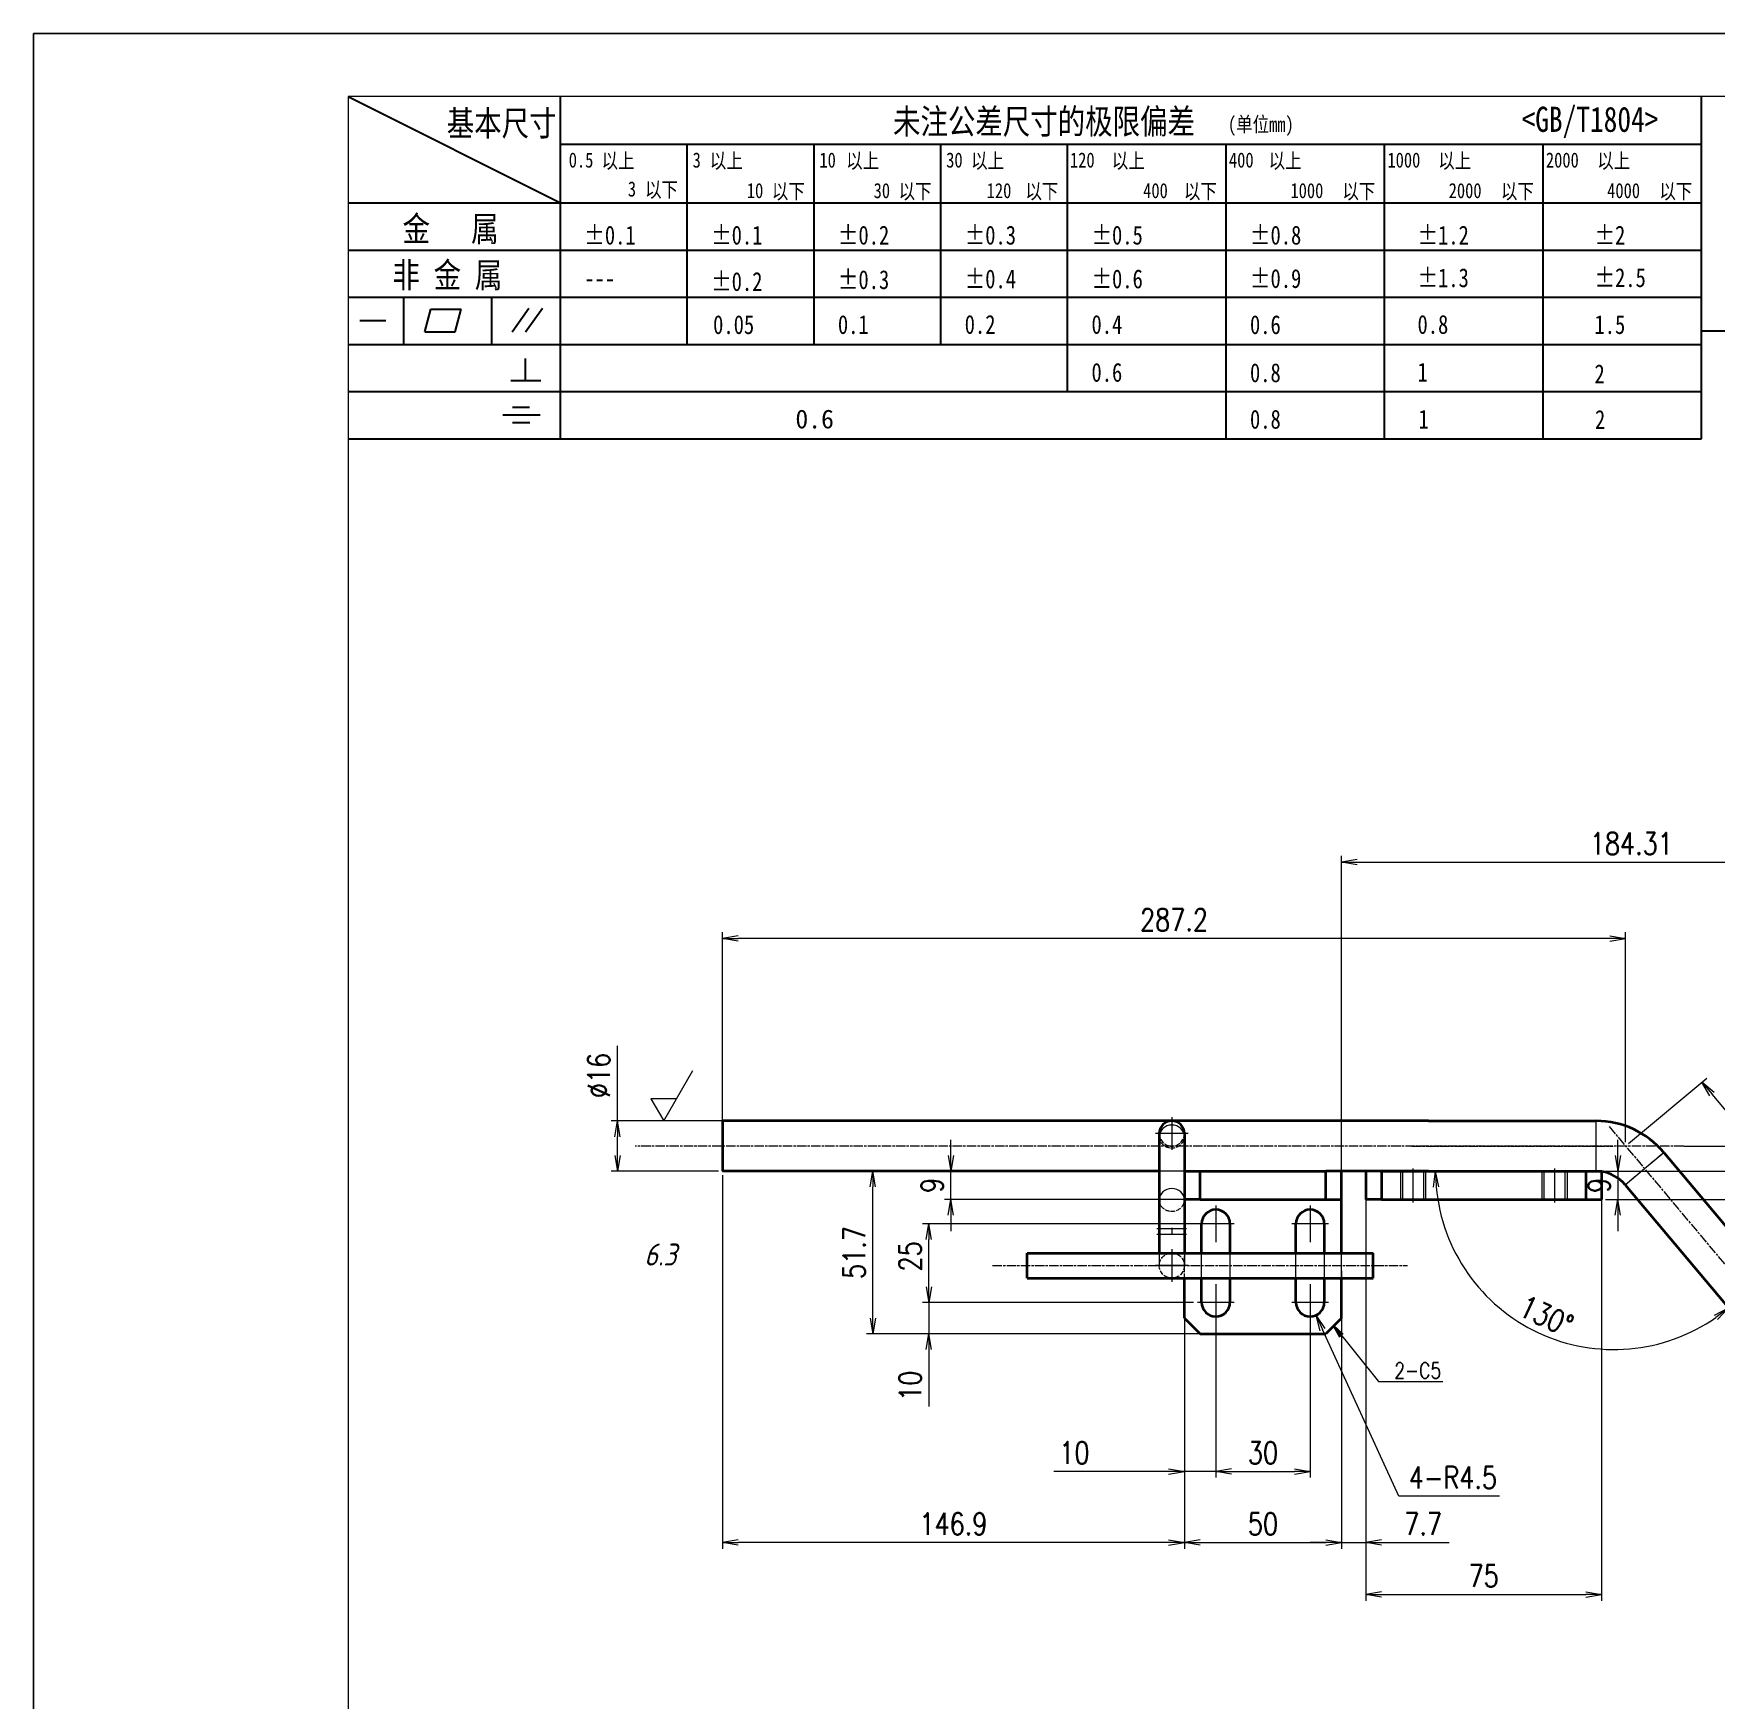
# Model space of a CAD drawing. Header units: millimetres. Extents: x 1333 to 106363, y -60675 to -5704.
# Drawn here: x 3231 to 3766, y -60017 to -59487 of the extents above; entities that cross this region are included whole.
import ezdxf
from ezdxf.enums import TextEntityAlignment as Align

# ---------------------------------------------------------------- set-up
doc = ezdxf.new("R2010")
doc.units = ezdxf.units.MM
doc.header["$LTSCALE"] = 0.5
doc.linetypes.add('AM_ISO02W050x2', pattern=[3.75, 3, -0.75])
doc.linetypes.add('AM_ISO08W050x2', pattern=[9, 6, -0.75, 1.5, -0.75])
for name, color, linetype, lineweight in [('DIM', 3, 'Continuous', 13), ('中心线', 2, 'AM_ISO08W050x2', 18), ('图框', 7, 'Continuous', 18), ('标注线', 3, 'Continuous', 18), ('粗实线', 7, 'Continuous', 35), ('虚线', 1, 'AM_ISO02W050x2', 18)]:
    doc.layers.add(name, color=color, linetype=linetype, lineweight=lineweight)
doc.layers.add('图框文字', color=7, linetype='Continuous')
doc.layers.add('打印', color=7, linetype='Continuous', lineweight=15, plot=False)
doc.layers.add('打印-禁用', color=7, linetype='Continuous', lineweight=15, plot=False)
doc.styles.add('DIM', font='romans.shx', dxfattribs={"width": 0.8, "bigfont": 'bigfont.shx'})
doc.styles.add('国标', font='simfang.ttf', dxfattribs={"width": 0.8})
doc.styles.add('机械长仿宋', font='gbenor.shx', dxfattribs={"height": 1, "bigfont": 'gbcbig.shx'})
doc.dimstyles.new('DEH 1-2', dxfattribs={"dimscale": 2, "dimtxt": 3.5, "dimasz": 2.5, "dimexe": 1, "dimexo": 0.625, "dimgap": 1.2, "dimtad": 1, "dimtoh": 1, "dimdsep": 46, "dimtxsty": 'DIM', "dimblk": 'OPEN', "dimcen": 0, "dimclrd": 8, "dimclre": 8, "dimclrt": 2, "dimazin": 2, "dimtfac": 0.5, "dimtmove": 0, "dimatfit": 3, "dimldrblk": 'OPEN', "dimfxl": 1, "dimtolj": 2, "dimlwd": 18, "dimlwe": 18, "dimarcsym": 0})
doc.dimstyles.new('DEH 1-2$0', dxfattribs={"dimscale": 2, "dimtxt": 3.5, "dimasz": 2.5, "dimexe": 1, "dimexo": 0.625, "dimgap": 1.2, "dimtad": 1, "dimdsep": 46, "dimtxsty": 'DIM', "dimblk": 'OPEN', "dimcen": 0, "dimclrd": 8, "dimclre": 8, "dimclrt": 2, "dimazin": 2, "dimtfac": 0.5, "dimtmove": 0, "dimatfit": 3, "dimldrblk": 'OPEN', "dimfxl": 1, "dimtolj": 2, "dimlwd": 13, "dimlwe": 13, "dimarcsym": 0})
doc.dimstyles.new('DEH 1-2$4', dxfattribs={"dimscale": 2, "dimtxt": 3.5, "dimasz": 2.5, "dimexe": 1, "dimexo": 0.625, "dimgap": 1.2, "dimtad": 1, "dimtoh": 1, "dimdsep": 46, "dimtxsty": 'DIM', "dimblk": 'OPEN', "dimcen": 0, "dimclrd": 8, "dimclre": 8, "dimclrt": 2, "dimazin": 2, "dimtfac": 0.5, "dimtofl": 0, "dimtmove": 0, "dimatfit": 3, "dimldrblk": 'OPEN', "dimfxl": 1, "dimtolj": 2, "dimlwd": 18, "dimlwe": 18, "dimarcsym": 0})
doc.dimstyles.new('DEH 1-2$7', dxfattribs={"dimscale": 2, "dimtxt": 3.5, "dimasz": 2.5, "dimexe": 1, "dimexo": 0.625, "dimgap": 1.2, "dimtad": 1, "dimdsep": 46, "dimtxsty": 'DIM', "dimblk": 'OPEN', "dimcen": 0, "dimclrd": 8, "dimclre": 8, "dimclrt": 2, "dimazin": 2, "dimtfac": 0.5, "dimtmove": 0, "dimatfit": 3, "dimldrblk": 'OPEN', "dimfxl": 1, "dimtolj": 2, "dimlwd": 13, "dimlwe": 13, "dimarcsym": 1})

# ---------------------------------------------------------------- blocks, each defined once
blk = doc.blocks.new('GZDEH零件A3图框V01版')
at = {"layer": '图框', "linetype": 'Continuous'}
for p, q in [((2882.49, -1554.46), (2882.49, -1832.96)), ((3272.49, -1554.46), (2882.49, -1554.46))]:
    blk.add_line(p, q, dxfattribs=at)
at = {"layer": '图框文字', "color": 9}
for p, q in [((2882.49, -1554.46), (2899.37, -1562.92)), ((2899.37, -1581.67), (2899.37, -1554.46)), ((2990.09, -1581.67), (2990.09, -1554.46)), ((2899.37, -1558.24), (2990.09, -1558.24)), ((2909.45, -1574.17), (2909.45, -1558.24)), ((2919.53, -1574.17), (2919.53, -1558.24)), ((2929.61, -1574.17), (2929.61, -1558.24)), ((2939.69, -1577.92), (2939.69, -1558.24)), ((2952.29, -1581.67), (2952.29, -1558.24)), ((2964.89, -1581.67), (2964.89, -1558.24)), ((2977.49, -1581.67), (2977.49, -1558.24)), ((2882.49, -1562.92), (2990.09, -1562.92)), ((2882.49, -1566.67), (2990.09, -1566.67)), ((2882.49, -1570.42), (2990.09, -1570.42)), ((2886.92, -1574.12), (2886.92, -1570.42)), ((2893.91, -1574.12), (2893.91, -1570.42)), ((2888.59, -1573.16), (2889.07, -1571.37)), ((2889.07, -1571.37), (2891.48, -1571.37)), ((2891, -1573.16), (2891.48, -1571.37)), ((2895.52, -1573.16), (2896.85, -1571.3)), ((2896.6, -1573.16), (2897.94, -1571.3)), ((2883.43, -1572.27), (2885.49, -1572.27)), ((2888.59, -1573.16), (2891, -1573.16)), ((2990.09, -1573.08), (3113.09, -1573.08)), ((2882.49, -1574.17), (2990.09, -1574.17)), ((2896.58, -1577.05), (2896.58, -1575.28)), ((2895.42, -1577.05), (2897.81, -1577.05)), ((2882.49, -1577.92), (2990.09, -1577.92)), ((2894.79, -1579.77), (2897.77, -1579.77)), ((2895.57, -1579.17), (2896.92, -1579.17)), ((2895.57, -1580.37), (2896.93, -1580.37)), ((2882.49, -1581.67), (2990.09, -1581.67))]:
    blk.add_line(p, q, dxfattribs=at)
at = {"layer": '打印-禁用', "linetype": 'Continuous'}
for p, q in [((2857.49, -1549.46), (2857.49, -1846.46)), ((3277.49, -1549.46), (2857.49, -1549.46))]:
    blk.add_line(p, q, dxfattribs=at)
at = {"layer": '图框文字', "color": 9, "style": '国标', "width": 0.8}
for s, height, p in [('基本尺寸', 2, (2890.33, -1557.58)), ('未注公差尺寸的极限偏差', 2, (2925.81, -1557.44)), ('<GB/T1804>', 2, (2975.78, -1557.27)), ('30', 1.2, (2930.04, -1560.11)), ('金   属', 2, (2886.82, -1565.98)), ('±0.1', 1.5, (2901.27, -1566.23)), ('±0.1', 1.5, (2911.35, -1566.23)), ('±0.2', 1.5, (2921.43, -1566.23)), ('±0.3', 1.5, (2931.51, -1566.23)), ('±0.5', 1.5, (2941.59, -1566.23)), ('±0.8', 1.5, (2954.19, -1566.23)), ('±1.2', 1.5, (2967.51, -1566.23)), ('±2', 1.5, (2981.58, -1566.23)), ('非 金 属', 2, (2886.02, -1569.65)), ('---', 1.5, (2901.27, -1569.65)), ('±0.2', 1.5, (2911.35, -1569.92)), ('±0.3', 1.5, (2921.43, -1569.77)), ('±0.4', 1.5, (2931.51, -1569.71)), ('±0.6', 1.5, (2941.59, -1569.71)), ('±0.9', 1.5, (2954.19, -1569.68)), ('±1.3', 1.5, (2967.51, -1569.62)), ('±2.5', 1.5, (2981.58, -1569.61)), ('0.1', 1.5, (2921.43, -1573.34)), ('0.2', 1.5, (2931.51, -1573.33)), ('0.4', 1.5, (2941.59, -1573.33)), ('0.6', 1.5, (2954.19, -1573.35)), ('0.8', 1.5, (2967.51, -1573.33)), ('1.5', 1.5, (2981.58, -1573.34)), ('0.6', 1.5, (2941.59, -1577.14)), ('0.8', 1.5, (2954.19, -1577.17)), ('1', 1.5, (2967.51, -1577.12)), ('2', 1.5, (2981.58, -1577.26)), ('0.8', 1.5, (2954.19, -1580.87)), ('1', 1.5, (2967.59, -1580.86)), ('2', 1.5, (2981.62, -1580.89))]:
    blk.add_text(s, height=height, dxfattribs=at).set_placement(p)
at = {"layer": '图框文字', "color": 9, "lineweight": 15, "style": '国标', "width": 0.8}
for s, p in [('(单位mm)', (2952.44, -1557.27)), ('0.5', (2900.03, -1560.11)), ('以上', (2902.64, -1560.16)), ('3', (2909.88, -1560.11)), ('以上', (2911.25, -1560.16)), ('10', (2919.96, -1560.11)), ('以上', (2922.09, -1560.16)), ('以上', (2932.02, -1560.16)), ('120', (2939.88, -1560.11)), ('以上', (2943.21, -1560.16)), ('400', (2952.52, -1560.11)), ('以上', (2955.68, -1560.16)), ('1000', (2965.12, -1560.11)), ('以上', (2969.16, -1560.16)), ('2000', (2977.72, -1560.11)), ('以上', (2981.8, -1560.16)), ('以下', (2906.1, -1562.46)), ('3', (2904.73, -1562.41)), ('10', (2914.19, -1562.54)), ('以下', (2916.18, -1562.59)), ('30', (2924.27, -1562.54)), ('以下', (2926.26, -1562.59)), ('120', (2933.26, -1562.54)), ('以下', (2936.34, -1562.59)), ('400', (2945.7, -1562.54)), ('以下', (2948.94, -1562.59)), ('1000', (2957.41, -1562.54)), ('以下', (2961.54, -1562.59)), ('2000', (2969.99, -1562.54)), ('以下', (2974.14, -1562.59)), ('4000', (2982.59, -1562.54)), ('以下', (2986.74, -1562.59))]:
    blk.add_text(s, height=1.2, dxfattribs=at).set_placement(p)
at = {"layer": '图框文字', "color": 9, "lineweight": 13, "style": '国标'}
blk.add_text('0.6', height=1.5, dxfattribs=at).set_placement((2918.05, -1580.85))
at = {"layer": '图框文字', "color": 9, "insert": (2911.51, -1573.37), "char_height": 1.5, "attachment_point": 7, "style": '国标'}
blk.add_mtext_dynamic_manual_height_columns('0.05', width=5.1982, gutter_width=12.5, heights=[0], dxfattribs=at)
blk = doc.blocks.new('DEH A3')
at = {"layer": '图框'}
blk.add_blockref('GZDEH零件A3图框V01版', (-2857.49, 1846.46), dxfattribs=at)
blk = doc.blocks.new('_Open')
at = {"color": 0, "linetype": 'ByBlock', "lineweight": -2}
for p, q in [((-1, 0.17), (0, 0)), ((-1, -0.17), (0, 0)), ((0, 0), (-1, 0))]:
    blk.add_line(p, q, dxfattribs=at)
blk = doc.blocks.new('*D55')
at = {"layer": 'Defpoints', "color": 0, "transparency": 16777216}
for p in [(3449.69, -59848.72), (3596.58, -59885.43), (3449.69, -59966.77)]:
    blk.add_point(p, dxfattribs=at)
at = {"layer": '标注线', "color": 8, "lineweight": 13, "transparency": 16777216}
for p, q in [((3449.69, -59849.97), (3449.69, -59968.77)), ((3596.58, -59886.68), (3596.58, -59968.77)), ((3591.58, -59966.77), (3454.69, -59966.77))]:
    blk.add_line(p, q, dxfattribs=at)
at = {"layer": '标注线', "color": 8, "lineweight": 13, "transparency": 16777216, "xscale": 5, "yscale": 5, "zscale": 5, "rotation": 180}
blk.add_blockref('_Open', (3449.69, -59966.77), dxfattribs=at)
at = {"layer": '标注线', "color": 8, "lineweight": 13, "transparency": 16777216, "xscale": 5, "yscale": 5, "zscale": 5}
blk.add_blockref('_Open', (3596.58, -59966.77), dxfattribs=at)
at = {"layer": '标注线', "color": 2, "transparency": 16777216, "insert": (3523.13, -59960.87), "char_height": 7, "attachment_point": 5, "style": 'DIM'}
blk.add_mtext('\\A2;146.9', dxfattribs=at)
blk = doc.blocks.new('*D56')
at = {"layer": 'Defpoints', "color": 0, "transparency": 16777216}
for p in [(3596.58, -59885.43), (3646.58, -59885.43), (3646.58, -59966.77)]:
    blk.add_point(p, dxfattribs=at)
at = {"layer": '标注线', "color": 8, "lineweight": 13, "transparency": 16777216}
for p, q in [((3596.58, -59886.68), (3596.58, -59968.77)), ((3646.58, -59886.68), (3646.58, -59968.77)), ((3601.58, -59966.77), (3641.58, -59966.77))]:
    blk.add_line(p, q, dxfattribs=at)
at = {"layer": '标注线', "color": 8, "lineweight": 13, "transparency": 16777216, "xscale": 5, "yscale": 5, "zscale": 5, "rotation": 180}
blk.add_blockref('_Open', (3596.58, -59966.77), dxfattribs=at)
at = {"layer": '标注线', "color": 8, "lineweight": 13, "transparency": 16777216, "xscale": 5, "yscale": 5, "zscale": 5}
blk.add_blockref('_Open', (3646.58, -59966.77), dxfattribs=at)
at = {"layer": '标注线', "color": 2, "transparency": 16777216, "insert": (3621.58, -59960.87), "char_height": 7, "attachment_point": 5, "style": 'DIM'}
blk.add_mtext('\\A2;50', dxfattribs=at)
blk = doc.blocks.new('*D57')
at = {"layer": 'Defpoints', "color": 0, "transparency": 16777216}
for p in [(3606.58, -59886.28), (3636.58, -59886.28), (3636.58, -59944.17)]:
    blk.add_point(p, dxfattribs=at)
at = {"layer": '标注线', "color": 8, "lineweight": 13, "transparency": 16777216}
for p, q in [((3606.58, -59887.53), (3606.58, -59946.17)), ((3636.58, -59887.53), (3636.58, -59946.17)), ((3611.58, -59944.17), (3631.58, -59944.17))]:
    blk.add_line(p, q, dxfattribs=at)
at = {"layer": '标注线', "color": 8, "lineweight": 13, "transparency": 16777216, "xscale": 5, "yscale": 5, "zscale": 5, "rotation": 180}
blk.add_blockref('_Open', (3606.58, -59944.17), dxfattribs=at)
at = {"layer": '标注线', "color": 8, "lineweight": 13, "transparency": 16777216, "xscale": 5, "yscale": 5, "zscale": 5}
blk.add_blockref('_Open', (3636.58, -59944.17), dxfattribs=at)
at = {"layer": '标注线', "color": 2, "transparency": 16777216, "insert": (3621.58, -59938.27), "char_height": 7, "attachment_point": 5, "style": 'DIM'}
blk.add_mtext('\\A2;30', dxfattribs=at)
blk = doc.blocks.new('*D58')
at = {"layer": 'Defpoints', "color": 0, "transparency": 16777216}
for p in [(3596.58, -59885.43), (3606.58, -59886.28), (3606.58, -59944.17)]:
    blk.add_point(p, dxfattribs=at)
at = {"layer": '标注线', "color": 8, "lineweight": 13, "transparency": 16777216}
for p, q in [((3596.58, -59886.68), (3596.58, -59946.17)), ((3606.58, -59887.53), (3606.58, -59946.17)), ((3591.58, -59944.17), (3555.09, -59944.17)), ((3606.58, -59944.17), (3596.58, -59944.17)), ((3611.58, -59944.17), (3616.58, -59944.17))]:
    blk.add_line(p, q, dxfattribs=at)
at = {"layer": '标注线', "color": 8, "lineweight": 13, "transparency": 16777216, "xscale": 5, "yscale": 5, "zscale": 5}
blk.add_blockref('_Open', (3596.58, -59944.17), dxfattribs=at)
at = {"layer": '标注线', "color": 8, "lineweight": 13, "transparency": 16777216, "xscale": 5, "yscale": 5, "zscale": 5, "rotation": 180}
blk.add_blockref('_Open', (3606.58, -59944.17), dxfattribs=at)
at = {"layer": '标注线', "color": 2, "transparency": 16777216, "insert": (3561.62, -59938.27), "char_height": 7, "attachment_point": 5, "style": 'DIM'}
blk.add_mtext('\\A2;10', dxfattribs=at)
blk = doc.blocks.new('*D59')
at = {"layer": 'Defpoints', "color": 0, "transparency": 16777216}
for p in [(3600.73, -59890.43), (3515.29, -59900.43), (3603.13, -59900.43)]:
    blk.add_point(p, dxfattribs=at)
at = {"layer": '标注线', "color": 8, "lineweight": 13, "transparency": 16777216}
for p, q in [((3515.29, -59885.43), (3515.29, -59880.43)), ((3599.48, -59890.43), (3513.29, -59890.43)), ((3515.29, -59890.43), (3515.29, -59900.43)), ((3601.88, -59900.43), (3513.29, -59900.43)), ((3515.29, -59905.43), (3515.29, -59923.5))]:
    blk.add_line(p, q, dxfattribs=at)
at = {"layer": '标注线', "color": 8, "lineweight": 13, "transparency": 16777216, "xscale": 5, "yscale": 5, "zscale": 5}
for p, rotation in [((3515.29, -59890.43), 270), ((3515.29, -59900.43), 90)]:
    blk.add_blockref('_Open', p, dxfattribs=dict(at, rotation=rotation))
at = {"layer": '标注线', "color": 2, "transparency": 16777216, "insert": (3509.39, -59916.96), "char_height": 7, "attachment_point": 5, "rotation": 90, "style": 'DIM'}
blk.add_mtext('\\A2;10', dxfattribs=at)
blk = doc.blocks.new('*D60')
at = {"layer": 'Defpoints', "color": 0, "transparency": 16777216}
for p in [(3515.29, -59865.43), (3602.08, -59865.43), (3600.73, -59890.43)]:
    blk.add_point(p, dxfattribs=at)
at = {"layer": '标注线', "color": 8, "lineweight": 13, "transparency": 16777216}
for p, q in [((3600.83, -59865.43), (3513.29, -59865.43)), ((3515.29, -59885.43), (3515.29, -59870.43)), ((3599.48, -59890.43), (3513.29, -59890.43))]:
    blk.add_line(p, q, dxfattribs=at)
at = {"layer": '标注线', "color": 8, "lineweight": 13, "transparency": 16777216, "xscale": 5, "yscale": 5, "zscale": 5}
for p, rotation in [((3515.29, -59865.43), 90), ((3515.29, -59890.43), 270)]:
    blk.add_blockref('_Open', p, dxfattribs=dict(at, rotation=rotation))
at = {"layer": '标注线', "color": 2, "transparency": 16777216, "insert": (3509.39, -59875.8), "char_height": 7, "attachment_point": 5, "rotation": 90, "style": 'DIM'}
blk.add_mtext('\\A2;25', dxfattribs=at)
blk = doc.blocks.new('*D61')
at = {"layer": 'Defpoints', "color": 0, "transparency": 16777216}
for p in [(3636.58, -59890.43), (3638.45, -59894.52)]:
    blk.add_point(p, dxfattribs=at)
at = {"layer": '标注线', "color": 8, "lineweight": 18, "transparency": 16777216}
for p, q in [((3664.77, -59952.01), (3640.53, -59899.07)), ((3696.77, -59952.01), (3664.77, -59952.01))]:
    blk.add_line(p, q, dxfattribs=at)
at = {"layer": '标注线', "color": 8, "lineweight": 18, "transparency": 16777216, "xscale": 5, "yscale": 5, "zscale": 5, "rotation": 114.600883210276}
blk.add_blockref('_Open', (3638.45, -59894.52), dxfattribs=at)
at = {"layer": '标注线', "color": 2, "transparency": 16777216, "insert": (3681.97, -59946.11), "char_height": 7, "attachment_point": 5, "style": 'DIM'}
blk.add_mtext('\\A2;{\\Fromans,bigfont|c134;4-}R4.5', dxfattribs=at)
blk = doc.blocks.new('*D62')
at = {"layer": 'Defpoints', "color": 0, "transparency": 16777216}
for p in [(3654.26, -59857.72), (3646.58, -59879.17), (3654.26, -59966.77)]:
    blk.add_point(p, dxfattribs=at)
at = {"layer": '标注线', "color": 8, "lineweight": 13, "transparency": 16777216}
for p, q in [((3654.26, -59858.97), (3654.26, -59968.77)), ((3646.58, -59880.42), (3646.58, -59968.77)), ((3641.58, -59966.77), (3636.58, -59966.77)), ((3646.58, -59966.77), (3654.26, -59966.77)), ((3659.26, -59966.77), (3680.8, -59966.77))]:
    blk.add_line(p, q, dxfattribs=at)
at = {"layer": '标注线', "color": 8, "lineweight": 13, "transparency": 16777216, "xscale": 5, "yscale": 5, "zscale": 5}
blk.add_blockref('_Open', (3646.58, -59966.77), dxfattribs=at)
at = {"layer": '标注线', "color": 8, "lineweight": 13, "transparency": 16777216, "xscale": 5, "yscale": 5, "zscale": 5, "rotation": 180}
blk.add_blockref('_Open', (3654.26, -59966.77), dxfattribs=at)
at = {"layer": '标注线', "color": 2, "transparency": 16777216, "insert": (3672.53, -59960.87), "char_height": 7, "attachment_point": 5, "style": 'DIM'}
blk.add_mtext('\\A2;7.7', dxfattribs=at)
blk = doc.blocks.new('*D63')
at = {"layer": 'Defpoints', "color": 0, "transparency": 16777216}
for p in [(3654.26, -59855.15), (3729.26, -59855.15), (3729.26, -59983.3)]:
    blk.add_point(p, dxfattribs=at)
at = {"layer": '标注线', "color": 8, "lineweight": 13, "transparency": 16777216}
for p, q in [((3654.26, -59856.4), (3654.26, -59985.3)), ((3729.26, -59856.4), (3729.26, -59985.3)), ((3659.26, -59983.3), (3724.26, -59983.3))]:
    blk.add_line(p, q, dxfattribs=at)
at = {"layer": '标注线', "color": 8, "lineweight": 13, "transparency": 16777216, "xscale": 5, "yscale": 5, "zscale": 5, "rotation": 180}
blk.add_blockref('_Open', (3654.26, -59983.3), dxfattribs=at)
at = {"layer": '标注线', "color": 8, "lineweight": 13, "transparency": 16777216, "xscale": 5, "yscale": 5, "zscale": 5}
blk.add_blockref('_Open', (3729.26, -59983.3), dxfattribs=at)
at = {"layer": '标注线', "color": 2, "transparency": 16777216, "insert": (3691.76, -59977.4), "char_height": 7, "attachment_point": 5, "style": 'DIM'}
blk.add_mtext('\\A2;75', dxfattribs=at)
blk = doc.blocks.new('*D64')
at = {"layer": 'Defpoints', "color": 0, "transparency": 16777216}
for p in [(3416.27, -59832.72), (3451.46, -59832.72), (3449.69, -59848.72)]:
    blk.add_point(p, dxfattribs=at)
at = {"layer": '标注线', "color": 8, "lineweight": 13, "transparency": 16777216}
for p, q in [((3416.27, -59832.72), (3416.27, -59808.79)), ((3450.21, -59832.72), (3414.27, -59832.72)), ((3416.27, -59843.72), (3416.27, -59837.72)), ((3448.44, -59848.72), (3414.27, -59848.72))]:
    blk.add_line(p, q, dxfattribs=at)
at = {"layer": '标注线', "color": 8, "lineweight": 13, "transparency": 16777216, "xscale": 5, "yscale": 5, "zscale": 5}
for p, rotation in [((3416.27, -59832.72), 90), ((3416.27, -59848.72), 270)]:
    blk.add_blockref('_Open', p, dxfattribs=dict(at, rotation=rotation))
at = {"layer": '标注线', "color": 2, "transparency": 16777216, "insert": (3410.37, -59818.25), "char_height": 7, "attachment_point": 5, "rotation": 90, "style": 'DIM'}
blk.add_mtext('\\A2;%%c16', dxfattribs=at)
blk = doc.blocks.new('*D65')
at = {"layer": 'Defpoints', "color": 0, "transparency": 16777216}
for p in [(3449.69, -59774.64), (3449.69, -59834.08), (3736.9, -59840.72)]:
    blk.add_point(p, dxfattribs=at)
at = {"layer": '标注线', "color": 8, "lineweight": 13, "transparency": 16777216}
for p, q in [((3449.69, -59832.83), (3449.69, -59772.64)), ((3731.9, -59774.64), (3454.69, -59774.64)), ((3736.9, -59839.47), (3736.9, -59772.64))]:
    blk.add_line(p, q, dxfattribs=at)
at = {"layer": '标注线', "color": 8, "lineweight": 13, "transparency": 16777216, "xscale": 5, "yscale": 5, "zscale": 5, "rotation": 180}
blk.add_blockref('_Open', (3449.69, -59774.64), dxfattribs=at)
at = {"layer": '标注线', "color": 8, "lineweight": 13, "transparency": 16777216, "xscale": 5, "yscale": 5, "zscale": 5}
blk.add_blockref('_Open', (3736.9, -59774.64), dxfattribs=at)
at = {"layer": '标注线', "color": 2, "transparency": 16777216, "insert": (3593.29, -59768.74), "char_height": 7, "attachment_point": 5, "style": 'DIM'}
blk.add_mtext('\\A2;287.2', dxfattribs=at)
blk = doc.blocks.new('*D69')
at = {"layer": 'Defpoints', "color": 0, "transparency": 16777216}
for p in [(3497.47, -59848.72), (3604.52, -59848.72), (3603.13, -59900.43)]:
    blk.add_point(p, dxfattribs=at)
at = {"layer": '标注线', "color": 8, "lineweight": 13, "transparency": 16777216}
for p, q in [((3603.27, -59848.72), (3495.47, -59848.72)), ((3497.47, -59895.43), (3497.47, -59853.72)), ((3601.88, -59900.43), (3495.47, -59900.43))]:
    blk.add_line(p, q, dxfattribs=at)
at = {"layer": '标注线', "color": 8, "lineweight": 13, "transparency": 16777216, "xscale": 5, "yscale": 5, "zscale": 5}
for p, rotation in [((3497.47, -59848.72), 90), ((3497.47, -59900.43), 270)]:
    blk.add_blockref('_Open', p, dxfattribs=dict(at, rotation=rotation))
at = {"layer": '标注线', "color": 2, "transparency": 16777216, "insert": (3491.57, -59874.58), "char_height": 7, "attachment_point": 5, "rotation": 90, "style": 'DIM'}
blk.add_mtext('\\A2;51.7', dxfattribs=at)
blk = doc.blocks.new('*D70')
at = {"layer": 'Defpoints', "color": 0, "transparency": 16777216}
for p in [(3729.26, -59848.72), (3817.78, -59848.72), (3729.26, -59857.72)]:
    blk.add_point(p, dxfattribs=at)
at = {"layer": '标注线', "color": 8, "lineweight": 13, "transparency": 16777216}
for p, q in [((3817.78, -59843.72), (3817.78, -59838.72)), ((3730.51, -59848.72), (3819.78, -59848.72)), ((3817.78, -59857.72), (3817.78, -59848.72)), ((3730.51, -59857.72), (3819.78, -59857.72)), ((3817.78, -59862.72), (3817.78, -59867.72))]:
    blk.add_line(p, q, dxfattribs=at)
at = {"layer": '标注线', "color": 8, "lineweight": 13, "transparency": 16777216, "xscale": 5, "yscale": 5, "zscale": 5}
for p, rotation in [((3817.78, -59848.72), 270), ((3817.78, -59857.72), 90)]:
    blk.add_blockref('_Open', p, dxfattribs=dict(at, rotation=rotation))
at = {"layer": '标注线', "color": 2, "transparency": 16777216, "insert": (3811.88, -59853.22), "char_height": 7, "attachment_point": 5, "rotation": 90, "style": 'DIM'}
blk.add_mtext('\\A2;9', dxfattribs=at)
blk = doc.blocks.new('*D71')
at = {"layer": 'Defpoints', "color": 0, "transparency": 16777216}
for p in [(3522.28, -59848.72), (3592.15, -59848.72), (3599.08, -59857.72)]:
    blk.add_point(p, dxfattribs=at)
at = {"layer": '标注线', "color": 8, "lineweight": 13, "transparency": 16777216}
for p, q in [((3522.28, -59843.72), (3522.28, -59838.72)), ((3590.9, -59848.72), (3520.28, -59848.72)), ((3522.28, -59857.72), (3522.28, -59848.72)), ((3597.83, -59857.72), (3520.28, -59857.72)), ((3522.28, -59862.72), (3522.28, -59867.72))]:
    blk.add_line(p, q, dxfattribs=at)
at = {"layer": '标注线', "color": 8, "lineweight": 13, "transparency": 16777216, "xscale": 5, "yscale": 5, "zscale": 5}
for p, rotation in [((3522.28, -59848.72), 270), ((3522.28, -59857.72), 90)]:
    blk.add_blockref('_Open', p, dxfattribs=dict(at, rotation=rotation))
at = {"layer": '标注线', "color": 2, "transparency": 16777216, "insert": (3516.38, -59853.22), "char_height": 7, "attachment_point": 5, "rotation": 90, "style": 'DIM'}
blk.add_mtext('\\A2;9', dxfattribs=at)
blk = doc.blocks.new('*D72')
at = {"layer": 'Defpoints', "color": 0, "transparency": 16777216}
for p in [(3754.26, -59840.72), (3969.49, -59840.72), (3858.67, -59952.72)]:
    blk.add_point(p, dxfattribs=at)
at = {"layer": '标注线', "color": 8, "lineweight": 13, "transparency": 16777216}
for p, q in [((3755.51, -59840.72), (3971.49, -59840.72)), ((3969.49, -59947.72), (3969.49, -59845.72)), ((3859.92, -59952.72), (3971.49, -59952.72))]:
    blk.add_line(p, q, dxfattribs=at)
at = {"layer": '标注线', "color": 8, "lineweight": 13, "transparency": 16777216, "xscale": 5, "yscale": 5, "zscale": 5}
for p, rotation in [((3969.49, -59840.72), 90), ((3969.49, -59952.72), 270)]:
    blk.add_blockref('_Open', p, dxfattribs=dict(at, rotation=rotation))
at = {"layer": '标注线', "color": 2, "transparency": 16777216, "insert": (3963.59, -59896.72), "char_height": 7, "attachment_point": 5, "rotation": 90, "style": 'DIM'}
blk.add_mtext('\\A2;112', dxfattribs=at)
blk = doc.blocks.new('*D73')
at = {"layer": 'Defpoints', "color": 0, "transparency": 16777216}
for p in [(3830.88, -59750.4), (3646.58, -59871.58), (3830.88, -59952.72)]:
    blk.add_point(p, dxfattribs=at)
at = {"layer": '标注线', "color": 8, "lineweight": 13, "transparency": 16777216}
for p, q in [((3646.58, -59870.33), (3646.58, -59748.4)), ((3651.58, -59750.4), (3825.88, -59750.4)), ((3830.88, -59951.47), (3830.88, -59748.4))]:
    blk.add_line(p, q, dxfattribs=at)
at = {"layer": '标注线', "color": 8, "lineweight": 13, "transparency": 16777216, "xscale": 5, "yscale": 5, "zscale": 5, "rotation": 180}
blk.add_blockref('_Open', (3646.58, -59750.4), dxfattribs=at)
at = {"layer": '标注线', "color": 8, "lineweight": 13, "transparency": 16777216, "xscale": 5, "yscale": 5, "zscale": 5}
blk.add_blockref('_Open', (3830.88, -59750.4), dxfattribs=at)
at = {"layer": '标注线', "color": 2, "transparency": 16777216, "insert": (3738.73, -59744.5), "char_height": 7, "attachment_point": 5, "style": 'DIM'}
blk.add_mtext('\\A2;184.31', dxfattribs=at)
blk = doc.blocks.new('*D74')
at = {"layer": 'Defpoints', "color": 0, "transparency": 16777216}
for p in [(3761.17, -59820.36), (3736.9, -59840.72), (3830.88, -59952.72)]:
    blk.add_point(p, dxfattribs=at)
at = {"layer": '标注线', "color": 8, "lineweight": 13, "transparency": 16777216}
for p, q in [((3737.86, -59839.92), (3762.7, -59819.08)), ((3851.93, -59928.53), (3764.38, -59824.19)), ((3831.84, -59951.92), (3856.68, -59931.08))]:
    blk.add_line(p, q, dxfattribs=at)
at = {"layer": '标注线', "color": 8, "lineweight": 13, "transparency": 16777216, "xscale": 5, "yscale": 5, "zscale": 5}
for p, rotation in [((3761.17, -59820.36), 129.999973357479), ((3855.15, -59932.36), 309.999973357479)]:
    blk.add_blockref('_Open', p, dxfattribs=dict(at, rotation=rotation))
at = {"layer": '标注线', "color": 2, "transparency": 16777216, "insert": (3812.68, -59872.57), "char_height": 7, "attachment_point": 5, "rotation": 310, "style": 'DIM'}
blk.add_mtext('\\A2;146.2', dxfattribs=at)
blk = doc.blocks.new('*D75')
at = {"layer": 'Defpoints', "color": 0, "transparency": 16777216}
for p in [(3659.26, -59848.72), (3724.26, -59848.72), (3736.77, -59853.01), (3691.93, -59887.63), (3818.76, -59950.72)]:
    blk.add_point(p, dxfattribs=at)
at = {"layer": '标注线', "color": 8, "lineweight": 18, "transparency": 16777216}
blk.add_arc((3733.17, -59848.72), 56.69, 185.0547, 304.9453, dxfattribs=at)
at = {"layer": '标注线', "color": 8, "lineweight": 18, "transparency": 16777216, "xscale": 5, "yscale": 5, "zscale": 5}
for p, rotation in [((3676.48, -59848.72), 92.52736314968689), ((3769.61, -59892.15), 37.47263685031081)]:
    blk.add_blockref('_Open', p, dxfattribs=dict(at, rotation=rotation))
at = {"layer": '标注线', "color": 2, "transparency": 16777216, "insert": (3711.71, -59894.76), "char_height": 7, "attachment_point": 5, "rotation": 335, "style": 'DIM'}
blk.add_mtext('\\A2;130°', dxfattribs=at)
blk = doc.blocks.new('FINISHER_TR')
at = {"layer": '标注线'}
for p, q in [((0, 0), (4.62, 8)), ((-2.02, 3.5), (0, 0)), ((2.02, 3.5), (-2.02, 3.5))]:
    blk.add_line(p, q, dxfattribs=at)
at = {"layer": '标注线', "color": 2, "style": '机械长仿宋', "oblique": 15}
blk.add_attdef('0.0', text='', height=3.5, dxfattribs=at).set_placement((2.03, -24.04), align=Align.BOTTOM_RIGHT)
blk = doc.blocks.new('*D148')
at = {"layer": 'Defpoints', "color": 0, "transparency": 16777216}
for p in [(3729.26, -59848.72), (3729.26, -59857.72), (3734.38, -59857.72)]:
    blk.add_point(p, dxfattribs=at)
at = {"layer": '标注线', "color": 8, "lineweight": 13, "transparency": 16777216}
for p, q in [((3734.38, -59843.72), (3734.38, -59838.72)), ((3730.51, -59848.72), (3736.38, -59848.72)), ((3734.38, -59848.72), (3734.38, -59857.72)), ((3730.51, -59857.72), (3736.38, -59857.72)), ((3734.38, -59862.72), (3734.38, -59867.72))]:
    blk.add_line(p, q, dxfattribs=at)
at = {"layer": '标注线', "color": 8, "lineweight": 13, "transparency": 16777216, "xscale": 5, "yscale": 5, "zscale": 5}
for p, rotation in [((3734.38, -59848.72), 270), ((3734.38, -59857.72), 90)]:
    blk.add_blockref('_Open', p, dxfattribs=dict(at, rotation=rotation))
at = {"layer": '标注线', "color": 2, "transparency": 16777216, "insert": (3728.48, -59853.22), "char_height": 7, "attachment_point": 5, "rotation": 90, "style": 'DIM'}
blk.add_mtext('\\A2;9', dxfattribs=at)

msp = doc.modelspace()

# ---------------------------------------------------------------- linework, layer by layer
at = {"color": 7, "lineweight": 13, "ltscale": 0.2}
for p, q in [((3727.576, -59840.721), (3727.576, -59832.721)), ((3727.576, -59848.721), (3727.576, -59840.721)), ((3742.897, -59847.866), (3749.025, -59842.723)), ((3736.769, -59853.008), (3742.897, -59847.866)), ((3588.576, -59866.874), (3596.576, -59866.874)), ((3588.576, -59868.721), (3596.576, -59868.721))]:
    msp.add_line(p, q, dxfattribs=at)
at = {"color": 7, "lineweight": 13}
for centre in [(3592.576, -59837.658), (3592.576, -59857.811)]:
    msp.add_ellipse(centre, major_axis=(-4, 0), ratio=0.9063078, start_param=3.1415927, end_param=6.2831853, dxfattribs=at)
at = {"layer": '中心线', "ltscale": 0.260001}
for p, q in [((3592.576, -59831.521), (3592.576, -59841.921)), ((3592.576, -59873.521), (3592.576, -59883.921))]:
    msp.add_line(p, q, dxfattribs=at)
at = {"layer": '中心线'}
for p, q in [((3731.66, -59834.473), (3836.124, -59958.969)), ((3755.365, -59840.721), (3421.898, -59840.721)), ((3668.934, -59840.721), (3732.907, -59840.721)), ((3535.576, -59878.721), (3667.576, -59878.721))]:
    msp.add_line(p, q, dxfattribs=at)
at = {"layer": '中心线', "ltscale": 0.26}
for p, q in [((3597.776, -59836.721), (3587.376, -59836.721)), ((3597.776, -59878.721), (3587.376, -59878.721))]:
    msp.add_line(p, q, dxfattribs=at)
at = {"layer": '中心线', "ltscale": 0.270016}
for p, q in [((3669.265, -59847.821), (3669.265, -59858.622)), ((3714.265, -59847.821), (3714.265, -59858.622))]:
    msp.add_line(p, q, dxfattribs=at)
at = {"layer": '中心线', "ltscale": 0.292499}
for p, q in [((3606.576, -59859.581), (3606.576, -59871.281)), ((3636.576, -59859.581), (3636.576, -59871.281)), ((3606.576, -59884.581), (3606.576, -59896.281)), ((3636.576, -59884.581), (3636.576, -59896.281))]:
    msp.add_line(p, q, dxfattribs=at)
at = {"layer": '中心线', "ltscale": 0.24}
for p, q in [((3587.776, -59866.874), (3597.376, -59866.874)), ((3587.776, -59868.721), (3597.376, -59868.721))]:
    msp.add_line(p, q, dxfattribs=at)
at = {"layer": '中心线', "ltscale": 0.055438}
msp.add_line((3592.576, -59866.689), (3592.576, -59868.907), dxfattribs=at)
at = {"layer": '中心线', "ltscale": 0.2925}
for p, q in [((3612.426, -59865.431), (3600.726, -59865.431)), ((3642.426, -59865.431), (3630.726, -59865.431)), ((3612.426, -59890.431), (3600.726, -59890.431)), ((3642.426, -59890.431), (3630.726, -59890.431))]:
    msp.add_line(p, q, dxfattribs=at)
at = {"layer": '打印'}
msp.add_lwpolyline([(3230.64, -59486.881), (4910.64, -59486.881), (4910.64, -60674.881), (3230.64, -60674.881)], close=True, dxfattribs=at)
at = {"layer": '粗实线', "ltscale": 0.2}
for p, q in [((3449.687, -59832.721), (3449.687, -59840.721)), ((3449.687, -59840.721), (3449.687, -59848.721)), ((3449.687, -59840.721), (3449.687, -59848.721))]:
    msp.add_line(p, q, dxfattribs=at)
at = {"layer": '粗实线'}
for p, q in [((3674.265, -59832.721), (3449.687, -59832.721)), ((3674.265, -59832.721), (3727.576, -59832.721)), ((3749.025, -59842.723), (3831.015, -59940.435)), ((3586.576, -59848.721), (3449.687, -59848.721)), ((3588.576, -59848.721), (3449.687, -59848.721)), ((3601.576, -59848.721), (3641.576, -59848.721)), ((3674.265, -59848.721), (3646.576, -59848.721)), ((3659.265, -59848.721), (3724.265, -59848.721)), ((3736.769, -59853.008), (3818.758, -59950.719)), ((3601.576, -59857.721), (3641.576, -59857.721)), ((3659.265, -59857.721), (3724.265, -59857.721)), ((3546.576, -59874.721), (3656.576, -59874.721)), ((3546.576, -59882.721), (3656.576, -59882.721)), ((3601.576, -59900.431), (3641.576, -59900.431))]:
    msp.add_line(p, q, dxfattribs=at)
at = {"layer": '粗实线', "ltscale": 0.023423}
for p, q in [((3588.576, -59836.721), (3588.576, -59837.658)), ((3596.576, -59836.721), (3596.576, -59837.658))]:
    msp.add_line(p, q, dxfattribs=at)
at = {"layer": '粗实线', "ltscale": 0.496576}
for p, q in [((3588.576, -59837.658), (3588.576, -59857.521)), ((3596.576, -59837.658), (3596.576, -59857.521))]:
    msp.add_line(p, q, dxfattribs=at)
at = {"layer": '粗实线', "ltscale": 0.125}
for p, q in [((3596.576, -59848.721), (3601.576, -59848.721)), ((3646.576, -59848.721), (3641.576, -59848.721)), ((3659.265, -59848.721), (3654.265, -59848.721)), ((3724.265, -59848.721), (3729.265, -59848.721)), ((3601.576, -59857.721), (3596.576, -59857.721)), ((3641.576, -59857.721), (3646.576, -59857.721)), ((3659.265, -59857.721), (3654.265, -59857.721)), ((3724.265, -59857.721), (3729.265, -59857.721))]:
    msp.add_line(p, q, dxfattribs=at)
at = {"layer": '粗实线', "ltscale": 0.225}
for p, q in [((3601.576, -59857.721), (3601.576, -59848.721)), ((3641.576, -59857.721), (3641.576, -59848.721)), ((3646.576, -59857.721), (3646.576, -59848.721)), ((3654.265, -59848.721), (3654.265, -59857.721)), ((3659.265, -59848.721), (3659.265, -59857.721)), ((3724.265, -59848.721), (3724.265, -59857.721)), ((3729.265, -59848.721), (3729.265, -59857.721))]:
    msp.add_line(p, q, dxfattribs=at)
at = {"layer": '粗实线', "ltscale": 0.007235}
for p, q in [((3588.576, -59857.521), (3588.576, -59857.811)), ((3596.576, -59857.521), (3596.576, -59857.811))]:
    msp.add_line(p, q, dxfattribs=at)
at = {"layer": '粗实线', "ltscale": 0.226577}
for p, q in [((3588.576, -59857.811), (3588.576, -59866.874)), ((3596.576, -59857.811), (3596.576, -59866.874))]:
    msp.add_line(p, q, dxfattribs=at)
at = {"layer": '粗实线', "ltscale": 0.425008}
msp.add_line((3646.576, -59874.721), (3646.576, -59857.721), dxfattribs=at)
at = {"layer": '粗实线', "ltscale": 0.046188}
for p, q in [((3588.576, -59866.874), (3588.576, -59868.721)), ((3596.576, -59866.874), (3596.576, -59868.721))]:
    msp.add_line(p, q, dxfattribs=at)
at = {"layer": '粗实线', "ltscale": 0.232258}
for p, q in [((3602.076, -59874.721), (3602.076, -59865.431)), ((3611.076, -59865.431), (3611.076, -59874.721)), ((3632.076, -59874.721), (3632.076, -59865.431)), ((3641.076, -59865.431), (3641.076, -59874.721))]:
    msp.add_line(p, q, dxfattribs=at)
at = {"layer": '粗实线', "ltscale": 0.15}
for p, q in [((3588.576, -59868.721), (3588.576, -59874.721)), ((3596.576, -59868.721), (3596.576, -59874.721))]:
    msp.add_line(p, q, dxfattribs=at)
at = {"layer": '粗实线', "ltscale": 0.1}
for p, q in [((3546.576, -59878.721), (3546.576, -59874.721)), ((3546.576, -59882.721), (3546.576, -59878.721)), ((3656.576, -59878.721), (3656.576, -59874.721)), ((3656.576, -59882.721), (3656.576, -59878.721))]:
    msp.add_line(p, q, dxfattribs=at)
at = {"layer": '粗实线', "ltscale": 0.317742}
for p, q in [((3596.576, -59895.431), (3596.576, -59882.721)), ((3646.576, -59895.431), (3646.576, -59882.721))]:
    msp.add_line(p, q, dxfattribs=at)
at = {"layer": '粗实线', "ltscale": 0.192742}
for p, q in [((3602.076, -59890.431), (3602.076, -59882.721)), ((3611.076, -59882.721), (3611.076, -59890.431)), ((3632.076, -59890.431), (3632.076, -59882.721)), ((3641.076, -59882.721), (3641.076, -59890.431))]:
    msp.add_line(p, q, dxfattribs=at)
at = {"layer": '粗实线', "ltscale": 0.176777}
for p, q in [((3596.576, -59895.431), (3601.576, -59900.431)), ((3646.576, -59895.431), (3641.576, -59900.431))]:
    msp.add_line(p, q, dxfattribs=at)
at = {"layer": '粗实线'}
for centre, radius, start, end in [((3592.576, -59836.721), 4, 0, 180), ((3727.576, -59860.721), 28, 40, 90), ((3727.576, -59860.721), 12, 40, 81.91064), ((3606.576, -59865.431), 4.5, 0, 180), ((3636.576, -59865.431), 4.5, 0, 180), ((3606.576, -59890.431), 4.5, 180, 0), ((3636.576, -59890.431), 4.5, 180, 0)]:
    msp.add_arc(centre, radius, start, end, dxfattribs=at)
at = {"layer": '虚线', "ltscale": 0.2}
for p, q in [((3727.576, -59840.721), (3727.576, -59832.721)), ((3727.576, -59848.721), (3727.576, -59840.721)), ((3742.897, -59847.866), (3749.025, -59842.723)), ((3736.769, -59853.008), (3742.897, -59847.866)), ((3588.576, -59866.874), (3596.576, -59866.874)), ((3588.576, -59868.721), (3596.576, -59868.721)), ((3588.576, -59878.721), (3596.576, -59878.721)), ((3602.076, -59882.721), (3602.076, -59874.721)), ((3611.076, -59874.721), (3611.076, -59882.721)), ((3632.076, -59882.721), (3632.076, -59874.721)), ((3641.076, -59874.721), (3641.076, -59882.721)), ((3646.576, -59882.721), (3646.576, -59874.721))]:
    msp.add_line(p, q, dxfattribs=at)
at = {"layer": '虚线'}
for p, q in [((3646.576, -59848.721), (3588.576, -59848.721)), ((3674.265, -59848.721), (3727.576, -59848.721)), ((3596.576, -59882.721), (3596.576, -59857.721))]:
    msp.add_line(p, q, dxfattribs=at)
at = {"layer": '虚线', "ltscale": 0.225}
for p, q in [((3596.576, -59857.721), (3596.576, -59848.721)), ((3659.265, -59848.721), (3659.265, -59857.721)), ((3665.265, -59848.721), (3665.265, -59857.721)), ((3665.941, -59848.721), (3665.941, -59857.721)), ((3672.588, -59848.721), (3672.588, -59857.721)), ((3673.265, -59848.721), (3673.265, -59857.721)), ((3710.265, -59848.721), (3710.265, -59857.721)), ((3710.941, -59848.721), (3710.941, -59857.721)), ((3717.588, -59848.721), (3717.588, -59857.721)), ((3718.265, -59848.721), (3718.265, -59857.721)), ((3724.265, -59848.721), (3724.265, -59857.721))]:
    msp.add_line(p, q, dxfattribs=at)
at = {"layer": '虚线', "ltscale": 0.1}
for p, q in [((3588.576, -59874.721), (3588.576, -59878.721)), ((3596.576, -59874.721), (3596.576, -59878.721))]:
    msp.add_line(p, q, dxfattribs=at)
at = {"layer": '虚线'}
msp.add_circle((3592.576, -59878.721), 4, dxfattribs=at)
for centre, radius, start, end in [((3592.576, -59836.721), 4, 180, 0), ((3727.576, -59860.721), 12, 81.91065, 89.99999)]:
    msp.add_arc(centre, radius, start, end, dxfattribs=at)
for centre, start_param, end_param in [((3592.576, -59837.658), 0, 3.1415927), ((3592.576, -59857.811), 6.2831853, 9.424778)]:
    msp.add_ellipse(centre, major_axis=(-4, 0), ratio=0.9063078, start_param=start_param, end_param=end_param, dxfattribs=at)

# ---------------------------------------------------------------- block references
at = {"layer": '图框', "xscale": 4, "yscale": 4, "zscale": 4}
msp.add_blockref('DEH A3', (3230.64, -60674.881), dxfattribs=at)
at = {"layer": '标注线', "xscale": 2, "yscale": 2, "zscale": 2}
msp.add_blockref('FINISHER_TR', (3430.996, -59832.721), dxfattribs=at).add_auto_attribs({'0.0': '6.3'})

# ---------------------------------------------------------------- texts
at = {"layer": 'DIM', "color": 2, "insert": (3663.354, -59914.597), "char_height": 5, "attachment_point": 7, "style": 'DIM'}
msp.add_mtext('\\A2;{\\Fromans,bigfont|c134;2-}C5', dxfattribs=at)

# ---------------------------------------------------------------- dimensions: what is measured, and where the dimension line sits
at = {"layer": '标注线'}
for base, p1, p2, picture, middle in [((3830.8813, -59750.4005), (3646.5761, -59871.5759), (3830.8813, -59952.7213), '*D73', (3738.7287, -59744.5005)), ((3729.265, -59983.299), (3654.265, -59855.15), (3729.265, -59855.15), '*D63', (3691.765, -59977.399)), ((3646.576, -59966.775), (3596.576, -59885.431), (3646.576, -59885.431), '*D56', (3621.576, -59960.875)), ((3636.576, -59944.168), (3606.576, -59886.281), (3636.576, -59886.281), '*D57', (3621.576, -59938.268))]:
    dim = msp.add_linear_dim(base=base, p1=p1, p2=p2, dimstyle='DEH 1-2$0', dxfattribs=at)
    dim.commit()
    dim.dimension.update_dxf_attribs({"geometry": picture, "text_midpoint": middle})
for base, p1, p2, picture, middle in [((3449.687, -59774.636), (3736.902, -59840.721), (3449.687, -59834.081), '*D65', (3593.295, -59768.736)), ((3449.687, -59966.775), (3596.576, -59885.431), (3449.687, -59848.721), '*D55', (3523.132, -59960.875)), ((3654.265, -59966.775), (3646.576, -59879.17), (3654.265, -59857.721), '*D62', (3672.531, -59960.875))]:
    dim = msp.add_linear_dim(base=base, p1=p1, p2=p2, dimstyle='DEH 1-2$0', override={"dimdec": 1}, dxfattribs=at)
    dim.commit()
    dim.dimension.update_dxf_attribs({"geometry": picture, "text_midpoint": middle})
for base, p1, p2, override, picture, middle in [((3416.275, -59832.721), (3449.687, -59848.721), (3451.455, -59832.721), {"dimpost": '%%c<>'}, '*D64', (3410.375, -59818.254)), ((3969.488, -59840.721), (3858.674, -59952.721), (3754.265, -59840.721), {"dimdec": 1}, '*D72', (3963.588, -59896.721)), ((3497.468, -59848.721), (3603.125, -59900.431), (3604.519, -59848.721), {"dimdec": 1}, '*D69', (3491.568, -59874.576))]:
    dim = msp.add_linear_dim(base=base, p1=p1, p2=p2, angle=90, dimstyle='DEH 1-2$0', override=override, dxfattribs=at)
    dim.commit()
    dim.dimension.update_dxf_attribs({"geometry": picture, "text_midpoint": middle})
dim = msp.add_aligned_dim(p1=(3830.881, -59952.721), p2=(3736.902, -59840.721), distance=-31.675, dimstyle='DEH 1-2$0', override={"dimdec": 1}, dxfattribs=at)
dim.commit()
dim.dimension.update_dxf_attribs({"geometry": '*D74', "text_midpoint": (3812.676, -59872.569)})
for base, p1, p2, picture, middle in [((3522.283, -59848.721), (3599.076, -59857.721), (3592.152, -59848.721), '*D71', (3516.383, -59853.221)), ((3734.381, -59857.721), (3729.265, -59848.721), (3729.265, -59857.721), '*D148', (3728.481, -59853.221)), ((3817.779, -59848.721), (3729.265, -59857.721), (3729.265, -59848.721), '*D70', (3811.879, -59853.221)), ((3515.286, -59900.431), (3600.726, -59890.431), (3603.125, -59900.431), '*D59', (3509.386, -59916.964))]:
    dim = msp.add_linear_dim(base=base, p1=p1, p2=p2, angle=90, dimstyle='DEH 1-2$0', dxfattribs=at)
    dim.commit()
    dim.dimension.update_dxf_attribs({"geometry": picture, "text_midpoint": middle})
dim = msp.add_angular_dim_2l(base=(3691.934, -59887.627), line1=((3736.769, -59853.008), (3818.758, -59950.719)), line2=((3659.265, -59848.721), (3724.265, -59848.721)), dimstyle='DEH 1-2', dxfattribs=at)
dim.commit()
dim.dimension.update_dxf_attribs({"geometry": '*D75', "text_midpoint": (3711.705, -59894.756)})
dim = msp.add_linear_dim(base=(3515.286, -59865.431), p1=(3600.726, -59890.431), p2=(3602.076, -59865.431), angle=90, dimstyle='DEH 1-2$0', dxfattribs=at)
dim.commit()
dim.dimension.update_dxf_attribs({"geometry": '*D60', "text_midpoint": (3515.286, -59875.805), "dimtype": 160})
dim = msp.add_linear_dim(base=(3606.576, -59944.168), p1=(3596.576, -59885.431), p2=(3606.576, -59886.281), dimstyle='DEH 1-2$0', dxfattribs=at)
dim.commit()
dim.dimension.update_dxf_attribs({"geometry": '*D58', "text_midpoint": (3561.623, -59944.168), "dimtype": 160})
dim = msp.add_radius_dim(center=(3636.576, -59890.431), mpoint=(3638.449, -59894.522), text='{\\Fromans,bigfont|c134;4-}<>', dimstyle='DEH 1-2$4', dxfattribs=at)
dim.commit()
dim.dimension.update_dxf_attribs({"geometry": '*D61', "text_midpoint": (3681.969, -59952.008), "dimtype": 164})

# ---------------------------------------------------------------- leaders
at = {"layer": 'DIM', "annotation_type": 0, "has_hookline": 1, "hookline_direction": 0, "text_width": 15.429}
msp.add_leader([(3644.09, -59897.917), (3658.355, -59915.596), (3662.355, -59915.596)], dimstyle='DEH 1-2$7', override={"dimtxt": 2.5, "dimasz": 2, "dimexe": 0.49975, "dimexo": 0.49975, "dimgap": 0.49975}, dxfattribs=at)

doc.saveas('drawing.dxf')
